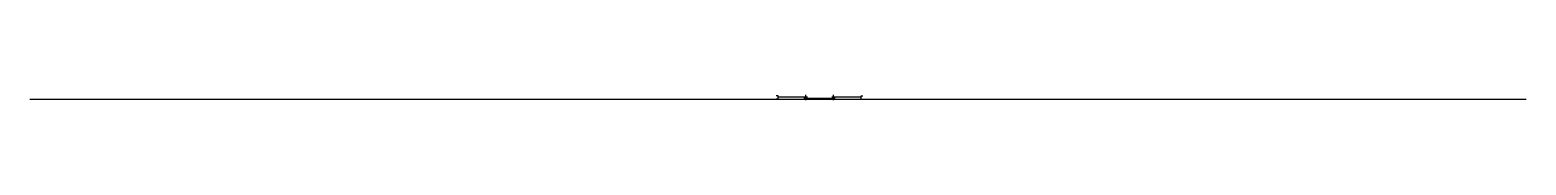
# Model space of a CAD drawing. Units: millimetres at full size, sheet at 1:100. Extents: x -15551 to 15061, y -3510 to -3400.
import ezdxf

# ---------------------------------------------------------------- set-up
doc = ezdxf.new("R2010")
doc.units = ezdxf.units.MM
doc.header["$LTSCALE"] = 100
doc.layers.add('0-0', color=7, linetype='Continuous')

msp = doc.modelspace()

# ---------------------------------------------------------------- linework, layer by layer
at = {"layer": '0-0'}
for p, q in [((-15551, -3489.8), (15061.2, -3489.8)), ((-244.9, -3419.8), (-279.9, -3419.8)), ((-244.9, -3489.8), (-279.9, -3489.8)), ((-244.9, -3489.8), (-244.9, -3419.8)), ((-244.9, -3442.8), (356.8, -3442.8)), ((286.8, -3466.8), (923.4, -3466.8)), ((321.8, -3509.8), (321.8, -3399.8)), ((853.4, -3442.8), (1455.1, -3442.8)), ((888.4, -3509.8), (888.4, -3399.8)), ((1455.1, -3419.8), (1490.1, -3419.8)), ((1455.1, -3489.8), (1455.1, -3419.8)), ((1455.1, -3489.8), (1490.1, -3489.8))]:
    msp.add_line(p, q, dxfattribs=at)

doc.saveas('drawing.dxf')
